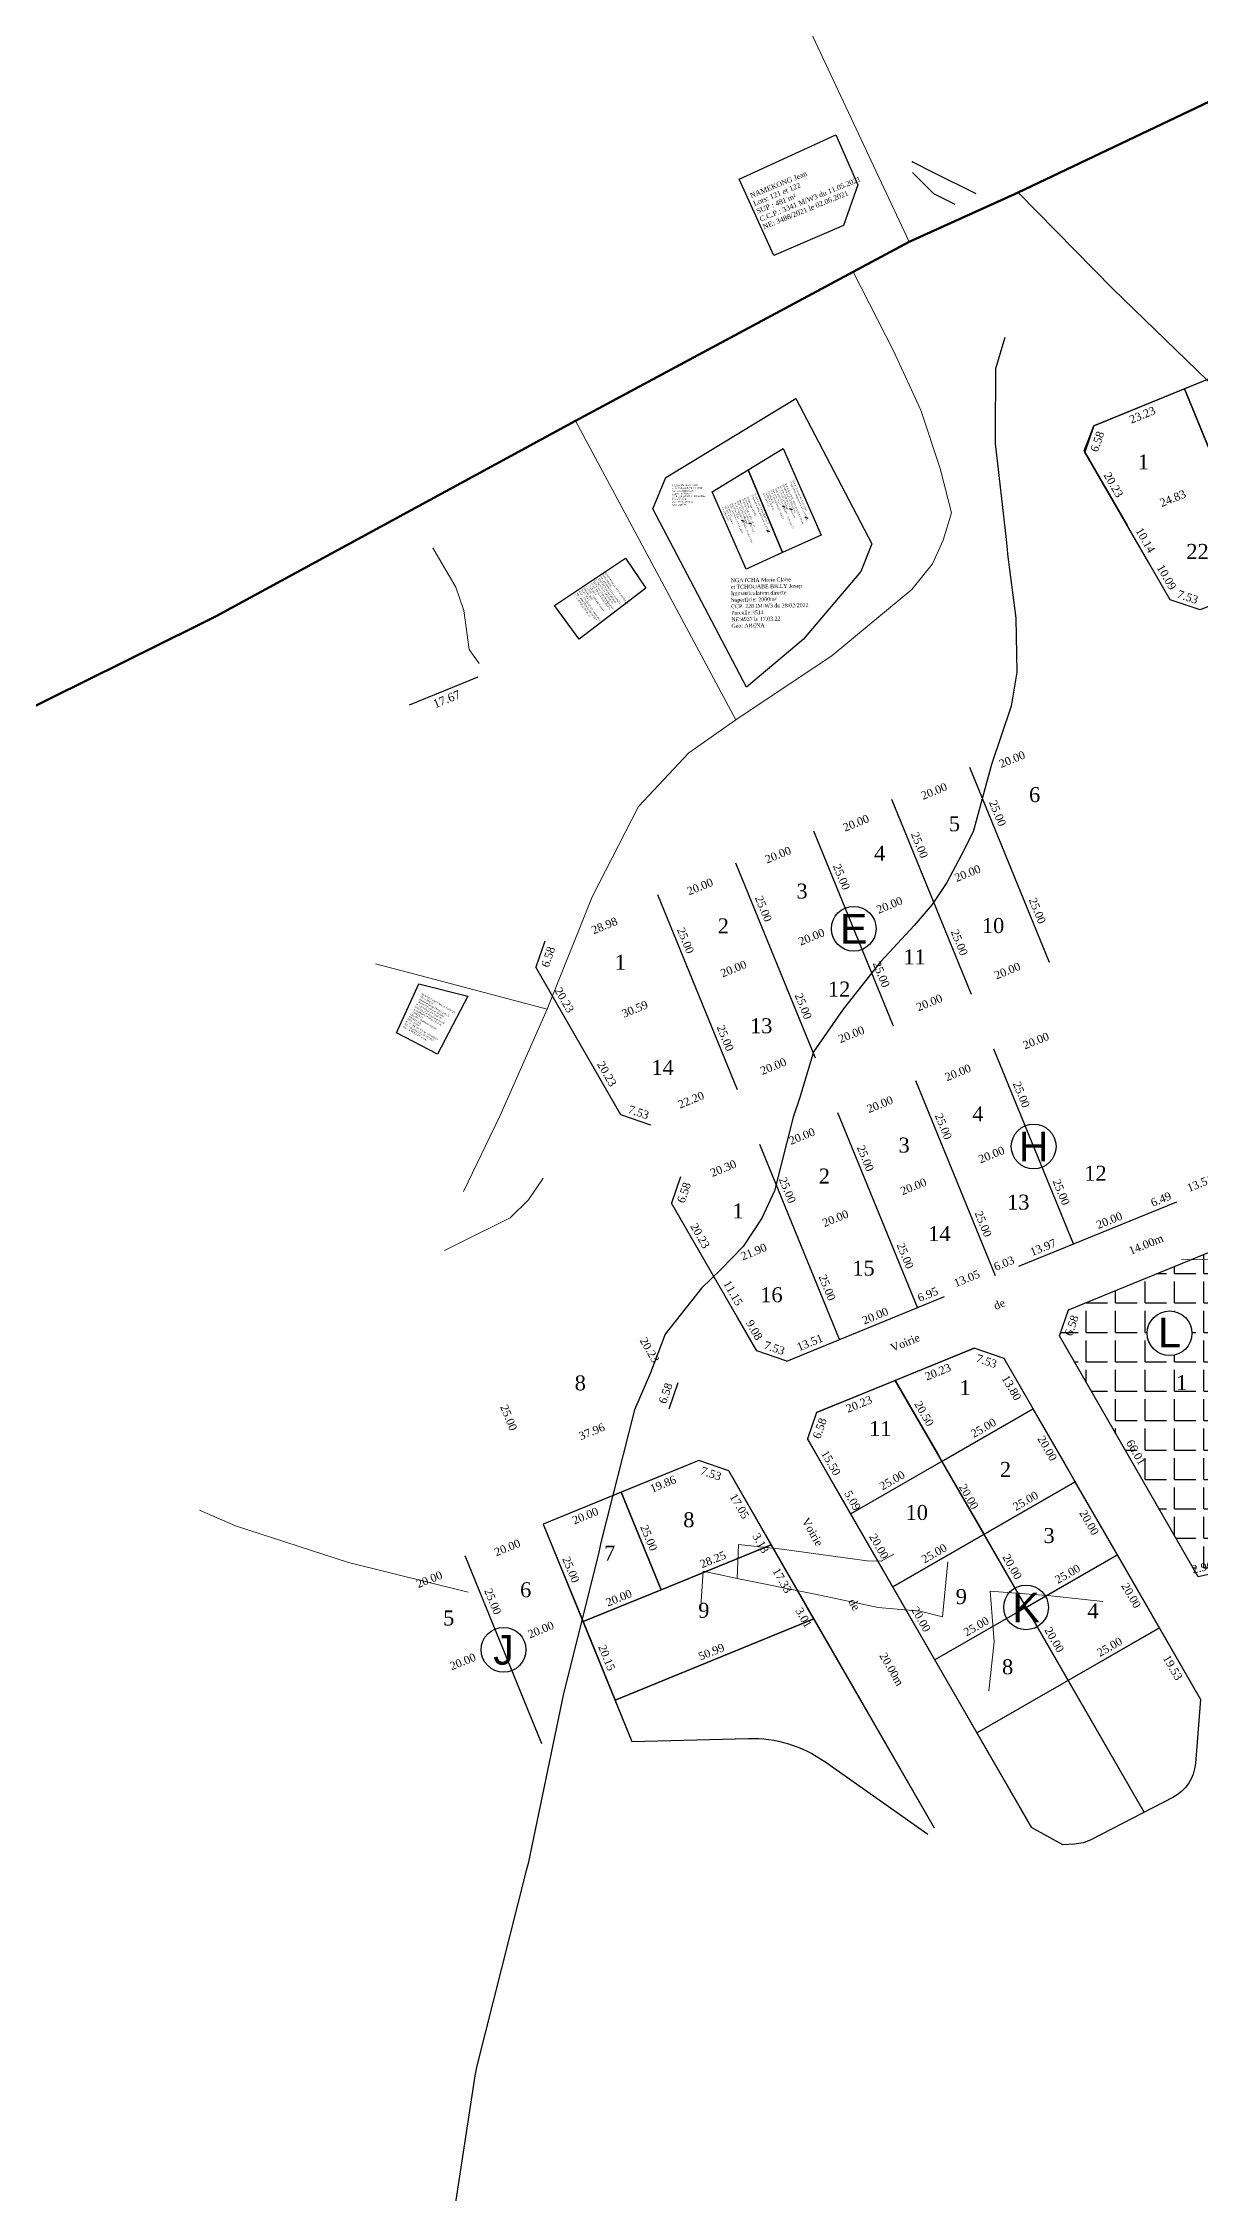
# Model space of a CAD drawing. Header units: millimetres. Extents: x 587399 to 927168, y 438565 to 1444955.
# Drawn here: x 588582 to 588857, y 443918 to 444428 of the extents above; entities that cross this region are included whole.
import ezdxf
from ezdxf.enums import TextEntityAlignment as Align

# ---------------------------------------------------------------- set-up
doc = ezdxf.new("R2010")
doc.units = ezdxf.units.MM
doc.header["$LTSCALE"] = 2
for name, color, linetype, lineweight in [('cH2O_intermitent', 140, 'Continuous', 30), ('drains_fossés', 120, 'Continuous', 20), ('MAJ APRES LE 13.01.2023', 222, 'Continuous', 30), ('Roads_main1', 10, 'Continuous', 100), ('Roads_others', 24, 'Continuous', 9)]:
    doc.layers.add(name, color=color, linetype=linetype, lineweight=lineweight)
for name, color, linetype in [('Cotation Linéaire', 255, 'Continuous'), ('end maj 26 02 2021', 7, 'Continuous'), ('MAJ JUIN 2021', 7, 'Continuous'), ('MiseEnPage', 7, 'Continuous'), ('Parcelle MAJ', 6, 'Continuous'), ('TableauDePoints', 7, 'Continuous')]:
    doc.layers.add(name, color=color, linetype=linetype)
doc.styles.add('Arial 1.5', font='arial.ttf', dxfattribs={"width": 0.99, "height": 3})
doc.styles.get("Standard").update_dxf_attribs({"font": 'arial.ttf'})
doc.styles.add('Times 1.0', font='times.ttf', dxfattribs={"width": 0.99, "height": 1})
doc.styles.add('Times 1.5', font='times.ttf', dxfattribs={"width": 0.99, "height": 0.75})
doc.styles.add('Times 2.0', font='times.ttf', dxfattribs={"width": 0.99, "height": 1})

msp = doc.modelspace()

# ---------------------------------------------------------------- hatches: boundary and pattern name
h = msp.add_hatch()
h.set_pattern_fill('ANGLE', color=5, style=0)
h.set_pattern_definition([(0, (2082.8274, -15379.142), (0, 6.985), [5.08, -1.905]), (90, (2082.8274, -15379.142), (-6.985, 4e-16), [5.08, -1.905])])
h.paths.add_polyline_path([(588825.577, 444127.47), (588823.442, 444121.247), (588856.38, 444064.048), (588859.267, 444064.7), (588861.432, 444092.224, -0.1334522), (588866.736, 444107.037), (588889.45, 444139.594, 0.1767631), (588891.208, 444146.221), (588890.956, 444148.994), (588885.874, 444152.084), (588871.401, 444146.176)])
h.paths.add_polyline_path([(588854.919, 444121.886, -1), (588844.294, 444121.886, -1)], flags=16)
h.paths.add_polyline_path([(588850.293, 444107.505), (588854.666, 444107.505), (588854.666, 444112.827), (588850.293, 444112.827)], flags=24)
h.paths.add_polyline_path([(588845.124, 444116.791), (588854.051, 444116.791), (588854.051, 444127.342), (588845.124, 444127.342)], flags=24)
h.paths.add_polyline_path([(588838.558, 444096.032), (588842.159, 444089.779), (588844.674, 444091.227), (588841.073, 444097.48)], flags=24)
h.paths.add_polyline_path([(588826.801, 444120.493), (588828.692, 444126.005), (588825.947, 444126.946), (588824.057, 444121.434)], flags=24)
h.paths.add_polyline_path([(588889.668, 444140.068), (588891.162, 444145.701), (588888.358, 444146.445), (588886.864, 444140.812)], flags=24)
h.paths.add_polyline_path([(588875.605, 444120.652), (588879.734, 444126.57), (588877.354, 444128.23), (588873.225, 444122.312)], flags=24)
h.paths.add_polyline_path([(588861.393, 444096.762), (588863.826, 444103.556), (588861.094, 444104.534), (588858.662, 444097.74)], flags=24)
h.paths.add_polyline_path([(588859.552, 444074.905), (588860.118, 444082.099), (588857.225, 444082.327), (588856.659, 444075.133)], flags=24)
h.paths.add_polyline_path([(588854.868, 444064.236), (588860.552, 444065.519), (588859.913, 444068.349), (588854.229, 444067.066)], flags=25)

# ---------------------------------------------------------------- linework, layer by layer
at = {"color": 7}
for p, q in [((588871.684, 444353.673), (588853.167, 444346.114)), ((588853.167, 444346.114), (588831.662, 444337.335)), ((588853.167, 444346.114), (588862.615, 444322.968)), ((588872.064, 444299.822), (588853.167, 444346.114)), ((588829.528, 444331.113), (588831.662, 444337.335)), ((588831.662, 444337.335), (588829.528, 444331.113)), ((588844.681, 444304.797), (588829.528, 444331.113)), ((588829.528, 444331.113), (588839.623, 444313.582)), ((588849.717, 444296.052), (588844.681, 444304.797)), ((588856.842, 444293.609), (588849.717, 444296.052)), ((588685.449, 444277.649), (588669.09, 444270.972)), ((588821.116, 444209.898), (588802.219, 444256.189)), ((588802.599, 444202.339), (588783.702, 444248.631)), ((588784.083, 444194.781), (588765.186, 444241.072)), ((588765.567, 444187.222), (588746.67, 444233.513)), ((588747.05, 444179.663), (588728.153, 444225.955)), ((588701.32, 444215.001), (588699.186, 444208.779)), ((588719.376, 444173.718), (588699.186, 444208.779)), ((588826.787, 444143.086), (588807.89, 444189.377)), ((588808.271, 444135.527), (588789.374, 444181.819)), ((588726.5, 444171.274), (588719.376, 444173.718)), ((588789.754, 444127.969), (588770.858, 444174.26)), ((588771.238, 444120.41), (588752.341, 444166.701)), ((588733.55, 444159.031), (588731.416, 444152.808)), ((588747.073, 444125.618), (588731.416, 444152.808)), ((588813.855, 444137.807), (588851.312, 444153.097)), ((588825.577, 444127.47), (588885.874, 444152.084)), ((588758.73, 444115.304), (588796.187, 444130.595)), ((588823.442, 444121.247), (588825.577, 444127.47)), ((588751.606, 444117.747), (588747.073, 444125.618)), ((588758.73, 444115.304), (588751.606, 444117.747)), ((588765.78, 444103.06), (588803.238, 444118.351)), ((588803.238, 444118.351), (588784.509, 444110.706)), ((588810.362, 444115.908), (588803.238, 444118.351)), ((588810.362, 444115.908), (588803.238, 444118.351)), ((588856.934, 444035.031), (588810.362, 444115.908)), ((588817.248, 444103.95), (588810.362, 444115.908)), ((588732.919, 444110.119), (588730.785, 444103.897)), ((588784.509, 444110.706), (588765.78, 444103.06)), ((588843.563, 444008.153), (588784.509, 444110.706)), ((588794.737, 444092.944), (588784.509, 444110.706)), ((588784.509, 444110.706), (588794.737, 444092.944)), ((588765.78, 444103.06), (588763.646, 444096.838)), ((588765.78, 444103.06), (588763.646, 444096.838)), ((588817.248, 444103.95), (588773.918, 444078.999)), ((588817.248, 444103.95), (588795.583, 444091.474)), ((588795.583, 444091.474), (588817.248, 444103.95)), ((588824.078, 444092.089), (588817.248, 444103.95)), ((588824.078, 444092.089), (588817.248, 444103.95)), ((588763.646, 444096.838), (588771.379, 444083.409)), ((588737.835, 444091.653), (588700.934, 444076.589)), ((588744.96, 444089.21), (588737.835, 444091.653)), ((588744.96, 444089.21), (588737.835, 444091.653)), ((588843.563, 444008.153), (588794.737, 444092.944)), ((588794.737, 444092.944), (588795.583, 444091.474)), ((588827.228, 444086.618), (588824.078, 444092.089)), ((588793.798, 444004.396), (588744.96, 444089.21)), ((588753.466, 444074.437), (588744.96, 444089.21)), ((588783.899, 444061.667), (588827.228, 444086.618)), ((588827.228, 444086.618), (588783.899, 444061.667)), ((588795.583, 444091.474), (588802.413, 444079.614)), ((588795.583, 444091.474), (588802.413, 444079.614)), ((588837.209, 444069.286), (588827.228, 444086.618)), ((588771.379, 444083.409), (588816.801, 444004.528)), ((588700.934, 444076.589), (588721.998, 444024.988)), ((588802.413, 444079.614), (588805.564, 444074.142)), ((588763.701, 444056.663), (588753.466, 444074.437)), ((588805.564, 444074.142), (588815.544, 444056.81)), ((588700.618, 444024.443), (588682.417, 444069.031)), ((588837.209, 444069.286), (588793.879, 444044.335)), ((588815.544, 444056.81), (588837.209, 444069.286)), ((588847.189, 444051.954), (588837.209, 444069.286)), ((588793.798, 444004.396), (588763.701, 444056.663)), ((588815.544, 444056.81), (588825.524, 444039.479)), ((588765.204, 444054.054), (588717.999, 444034.785)), ((588793.798, 444004.396), (588765.204, 444054.054)), ((588803.859, 444027.003), (588847.189, 444051.954)), ((588847.189, 444051.954), (588825.524, 444039.479)), ((588856.934, 444035.031), (588847.189, 444051.954))]:
    msp.add_line(p, q, dxfattribs=at)
at = {"color": 7, "flags": 128}
for points in [[(588871.684, 444353.673), (588890.58, 444307.381), (588856.842, 444293.609), (588849.717, 444296.052), (588829.325, 444331.415), (588831.662, 444337.335)], [(588728.899, 444061.002), (588755.054, 444071.679), (588753.466, 444074.437), (588744.96, 444089.21), (588737.835, 444091.653), (588719.451, 444084.148)], [(588719.451, 444084.148), (588700.934, 444076.589), (588710.382, 444053.444), (588728.899, 444061.002)], [(588755.054, 444071.679), (588728.899, 444061.002), (588710.382, 444053.444), (588717.999, 444034.785), (588765.204, 444054.054), (588763.701, 444056.663)]]:
    msp.add_lwpolyline(points, close=True, dxfattribs=at)
at = {"flags": 128}
msp.add_lwpolyline([(588760.884, 444343.787), (588778.948, 444309.308), (588776.357, 444302.78), (588762.671, 444286.585), (588749.174, 444275.273), (588726.986, 444317.621), (588730.073, 444325.096)], close=True, dxfattribs=at)
msp.add_lwpolyline([(588760.884, 444343.787), (588778.948, 444309.308), (588776.357, 444302.78), (588762.671, 444286.585), (588749.174, 444275.273), (588726.986, 444317.621), (588730.073, 444325.096)], close=True, dxfattribs=at)
at = {"color": 7, "flags": 128}
for points in [[(588871.401, 444146.176), (588885.874, 444152.084), (588890.956, 444148.994), (588891.208, 444146.221, -0.1767631), (588889.45, 444139.594), (588866.736, 444107.037, 0.1334522), (588861.432, 444092.224), (588859.267, 444064.7), (588856.38, 444064.048), (588823.442, 444121.247)], [(588856.934, 444035.031), (588855.732, 444019.751, -0.2597702), (588850.342, 444011.645), (588831.053, 444001.708, -0.1058157), (588827.013, 444000.612), (588824.289, 444000.465), (588816.801, 444004.528), (588763.646, 444096.838)], [(588793.798, 444004.396), (588763.701, 444056.663), (588755.054, 444071.679), (588728.899, 444061.002), (588710.382, 444053.444), (588721.998, 444024.988), (588749.681, 444025.694, -0.1614161), (588767.746, 444020.214), (588792.209, 444002.947)]]:
    msp.add_lwpolyline(points, format="xyb", dxfattribs=at)
at = {"color": 7}
for centre in [(588774.635, 444217.926), (588817.339, 444166.232), (588849.607, 444121.886), (588815.544, 444056.81), (588691.518, 444046.737)]:
    msp.add_circle(centre, 5.312, dxfattribs=at)
at = {"layer": 'cH2O_intermitent'}
msp.add_lwpolyline([(588810.527, 444358.322), (588808.281, 444350.869), (588808.207, 444335.382), (588808.22, 444333.105), (588810.851, 444310.335), (588811.031, 444307.947), (588811.166, 444306.842), (588813.112, 444291.654), (588813.313, 444278.876), (588811.989, 444270.793), (588807.34, 444256.937), (588802.993, 444240.915), (588800.234, 444235.473), (588796.744, 444228.892), (588793.252, 444223.704), (588788.96, 444218.714), (588780.976, 444210.04), (588772.106, 444198.855), (588765.066, 444188.7), (588761.835, 444177.896), (588760.285, 444173.163), (588755.851, 444155.704), (588752.838, 444149.201), (588748.393, 444142.508), (588743.069, 444137.064), (588738.544, 444132.594), (588729.885, 444121.652), (588726.386, 444112.496), (588722.564, 444103.692), (588714.635, 444072.19), (588714.027, 444069.536), (588705.745, 444036.375), (588697.325, 443996.007), (588696.849, 443994.348), (588685.205, 443947.929), (588684.707, 443945.607), (588678.265, 443903.638)], dxfattribs=at)
at = {"layer": 'drains_fossés'}
for points in [[(588674.772, 444308.366), (588677.83, 444303.085), (588680.221, 444299.042), (588682.125, 444293.505), (588683.355, 444284.209), (588685.767, 444280.94)], [(588677.522, 444141.555), (588680.995, 444143.272), (588693.101, 444149.275), (588697.448, 444153.535), (588700.951, 444158.701)], [(588784.177, 444069.45), (588781.126, 444067.822), (588777.851, 444067.885), (588757.588, 444070.662), (588747.318, 444071.736), (588746.993, 444063.665)], [(588746.993, 444063.665), (588765.447, 444059.947), (588780.471, 444056.745), (588790.385, 444055.925), (588795.682, 444054.593), (588796.99, 444067.605)], [(588746.993, 444063.665), (588738.865, 444065.415), (588738.275, 444055.941)], [(588833.756, 444058.19), (588821.454, 444059.571), (588807.022, 444060.64), (588807.944, 444048.646), (588806.745, 444036.961)]]:
    msp.add_lwpolyline(points, dxfattribs=at)
at = {"layer": 'end maj 26 02 2021', "flags": 128}
for points in [[(588788.607, 444399.992), (588793.607, 444397.492), (588803.607, 444392.492)], [(588788.607, 444399.992), (588793.607, 444397.492), (588803.607, 444392.492)], [(588788.607, 444397.492), (588793.607, 444392.492), (588798.607, 444389.992)], [(588788.607, 444397.492), (588793.607, 444392.492), (588798.607, 444389.992)]]:
    msp.add_lwpolyline(points, dxfattribs=at)
at = {"layer": 'end maj 26 02 2021'}
msp.add_point((588788.607, 444399.992), dxfattribs=at)
msp.add_point((588788.607, 444399.992), dxfattribs=at)
at = {"layer": 'MAJ APRES LE 13.01.2023', "color": 6, "lineweight": 30, "flags": 128}
msp.add_lwpolyline([(588757.88, 444331.97), (588766.918, 444311.401), (588757.769, 444307.23), (588749.621, 444326.879)], close=True, dxfattribs=at)
at = {"layer": 'MAJ APRES LE 13.01.2023', "flags": 128}
for points in [[(588720.442, 444305.881), (588725.277, 444298.774), (588709.479, 444286.706), (588703.582, 444294.672)], [(588671.408, 444204.851), (588683.078, 444201.946), (588675.861, 444188.142), (588666.074, 444193.221)]]:
    msp.add_lwpolyline(points, close=True, dxfattribs=at)
at = {"layer": 'MAJ JUIN 2021', "flags": 128}
msp.add_lwpolyline([(588770.377, 444406.388), (588775.639, 444394.586), (588772.19, 444384.868), (588755.712, 444377.766), (588747.419, 444395.872)], close=True, dxfattribs=at)
msp.add_lwpolyline([(588770.377, 444406.388), (588775.639, 444394.586), (588772.19, 444384.868), (588755.712, 444377.766), (588747.419, 444395.872)], close=True, dxfattribs=at)
at = {"layer": 'Parcelle MAJ', "color": 6, "lineweight": 30, "flags": 128}
msp.add_lwpolyline([(588749.621, 444326.879), (588757.769, 444307.23), (588749.088, 444303.273), (588741.013, 444321.649)], close=True, dxfattribs=at)
msp.add_lwpolyline([(588749.621, 444326.879), (588757.769, 444307.23), (588749.088, 444303.273), (588741.013, 444321.649)], close=True, dxfattribs=at)
at = {"layer": 'Roads_main1'}
msp.add_lwpolyline([(588566.71, 444264.164), (588618.695, 444289.828), (588623.344, 444292.121), (588708.613, 444338.49), (588774.51, 444373.885), (588787.769, 444381.006), (588813.668, 444392.717), (588902.959, 444435.254), (588971.381, 444487.764), (589084.348, 444568.353), (589116.814, 444584.956), (589145.18, 444594.325), (589180.911, 444598.207)], dxfattribs=at)
at = {"layer": 'Roads_others'}
msp.add_line((588708.613, 444338.49), (588746.649, 444267.535), dxfattribs=at)
for points in [[(588787.769, 444381.006), (588751.77, 444457.823), (588734.508, 444490.517), (588698.064, 444546.163), (588694.547, 444554.981), (588690.065, 444574.5), (588687.722, 444597.811), (588688.388, 444620.496), (588690.988, 444641.514), (588700.013, 444686.537), (588709.739, 444708.656), (588724.613, 444732.88), (588743.175, 444777.481)], [(588813.668, 444392.717), (588836.171, 444369.822), (588873.574, 444333.622), (588888.917, 444320.924), (588906.062, 444304.812), (588920.52, 444290.046), (588926.334, 444281.916), (588930.365, 444269.351), (588932.317, 444248.349), (588932.351, 444214.035), (588929.099, 444190.662), (588924.651, 444152.321), (588923.763, 444141.254), (588923.335, 444135.903)], [(588746.649, 444267.535), (588769.559, 444282.79), (588788.449, 444298.484), (588793.361, 444304.558), (588795.887, 444310.176), (588797.812, 444316.689), (588795.126, 444327.189), (588790.561, 444341.08), (588784.153, 444354.98), (588774.51, 444373.885)], [(588681.993, 444155.521), (588690.613, 444173.427), (588701.9, 444198.875), (588712.587, 444225.505), (588723.59, 444246.961), (588735.489, 444259.686), (588746.649, 444267.535)], [(588701.9, 444198.875), (588674.939, 444205.945), (588661.092, 444209.635)], [(588852.471, 444139.426), (588882.845, 444139.08), (588904.515, 444139.102), (588911.73, 444139.706), (588923.763, 444141.254)], [(588683.13, 444060.43), (588654.681, 444067.5), (588627.874, 444076.207), (588619.339, 444079.856)]]:
    msp.add_lwpolyline(points, dxfattribs=at)

# ---------------------------------------------------------------- texts
at = {"layer": 'Cotation Linéaire', "color": 7, "width": 0.99}
for s, height, rotation, style, p in [('23.23', 1.9, 22.20593, 'Times 1.5', (588842.792, 444340.799)), ('6.58', 1.9, 71.07048, 'Times 1.5', (588831.541, 444333.9)), ('17.67', 2, 22.20593, 'Times 2.0', (588677.647, 444273.385)), ('20.00', 1.9, 22.20593, 'Times 1.5', (588811.855, 444259.043)), ('20.00', 1.9, 22.20593, 'Times 1.5', (588793.339, 444251.484)), ('20.00', 1.9, 22.20593, 'Times 1.5', (588774.822, 444243.926)), ('20.00', 1.9, 22.20593, 'Times 1.5', (588756.306, 444236.367)), ('20.00', 1.9, 22.20593, 'Times 1.5', (588737.789, 444228.808)), ('28.98', 1.9, 22.20593, 'Times 1.5', (588715.115, 444219.552)), ('6.58', 1.9, 71.07048, 'Times 1.5', (588701.199, 444211.565)), ('20.00', 1.9, 22.20593, 'Times 1.5', (588817.527, 444192.231)), ('20.00', 1.9, 22.20593, 'Times 1.5', (588799.01, 444184.672)), ('20.00', 1.9, 22.20593, 'Times 1.5', (588780.494, 444177.114)), ('20.00', 1.9, 22.20593, 'Times 1.5', (588761.977, 444169.555)), ('20.30', 1.9, 22.20593, 'Times 1.5', (588743.323, 444161.94)), ('6.58', 1.9, 71.07048, 'Times 1.5', (588733.429, 444155.595)), ('Voirie                           de                                             14.00m', 1.9, 22.20593, 'Times 1.5', (588815.378, 444132.342, -1)), ('6.58', 1.9, 71.07048, 'Times 1.5', (588825.455, 444124.034)), ('20.23', 1.9, 299.93503, 'Times 1.5', (588727.005, 444118.385)), ('20.23', 1.9, 22.20593, 'Times 1.5', (588794.251, 444113.603)), ('7.53', 1.9, 341.07048, 'Times 1.5', (588806.475, 444116.184)), ('20.23', 1.9, 22.20593, 'Times 1.5', (588775.522, 444105.957)), ('13.80', 1.9, 299.93503, 'Times 1.5', (588812.938, 444109.43)), ('6.58', 1.9, 71.07048, 'Times 1.5', (588765.659, 444099.625)), ('20.00', 1.9, 299.93503, 'Times 1.5', (588821.409, 444095.063)), ('19.86', 1.9, 22.20593, 'Times 1.5', (588729.021, 444086.975)), ('7.53', 1.9, 341.07048, 'Times 1.5', (588741.073, 444089.485)), ('17.05', 1.9, 299.93503, 'Times 1.5', (588748.346, 444081.324)), ('20.00', 1.9, 299.93503, 'Times 1.5', (588802.79, 444083.594)), ('20.00', 1.9, 22.20593, 'Times 1.5', (588710.57, 444079.443)), ('Voirie                     de                 20.00m', 1.9, 299.93503, 'Times 1.5', (588775.23, 444058.609)), ('20.00', 1.9, 299.93503, 'Times 1.5', (588831.352, 444077.453)), ('20.00', 1.9, 22.20593, 'Times 1.5', (588692.053, 444071.884)), ('3.18', 1.9, 299.93503, 'Times 1.5', (588753.394, 444072.559)), ('17.33', 1.9, 299.93503, 'Times 1.5', (588758.511, 444063.672)), ('20.00', 1.9, 22.20593, 'Times 1.5', (588673.537, 444064.325)), ('20.00', 1.9, 299.93503, 'Times 1.5', (588841.332, 444060.121)), ('3.01', 1.9, 299.93503, 'Times 1.5', (588763.586, 444054.859)), ('19.53', 1.9, 299.93503, 'Times 1.5', (588851.195, 444042.994))]:
    msp.add_text(s, height=height, rotation=rotation, dxfattribs=dict(at, style=style)).set_placement(p, align=Align.TOP_CENTER)
at = {"layer": 'Cotation Linéaire', "color": 7, "style": 'Times 1.5', "width": 0.99}
for s, rotation, p in [('20.23', 299.93503, (588835.475, 444322.866)), ('24.83', 22.20593, (588850.727, 444319.237)), ('10.14', 299.93503, (588843.052, 444309.708)), ('10.09', 299.93503, (588848.099, 444300.943)), ('7.53', 341.07048, (588853.616, 444295.812)), ('25.00', 292.20593, (588807.905, 444245.009)), ('25.00', 292.20593, (588789.388, 444237.45)), ('25.00', 292.20593, (588770.872, 444229.892)), ('20.00', 22.20593, (588802.017, 444230.226)), ('25.00', 292.20593, (588752.355, 444222.333)), ('20.00', 22.20593, (588783.5, 444222.667)), ('25.00', 292.20593, (588817.353, 444221.863)), ('25.00', 292.20593, (588733.839, 444214.774)), ('20.00', 22.20593, (588764.984, 444215.108)), ('25.00', 292.20593, (588798.836, 444214.304)), ('20.00', 22.20593, (588746.467, 444207.55)), ('25.00', 292.20593, (588780.32, 444206.746)), ('20.00', 22.20593, (588811.465, 444207.08)), ('20.23', 299.93503, (588705.133, 444200.531)), ('30.59', 22.20593, (588723.049, 444197.99)), ('25.00', 292.20593, (588761.804, 444199.187)), ('20.00', 22.20593, (588792.949, 444199.521)), ('25.00', 292.20593, (588743.287, 444191.628)), ('20.00', 22.20593, (588774.432, 444191.963)), ('20.23', 299.93503, (588715.228, 444183.001)), ('20.00', 22.20593, (588755.916, 444184.404)), ('22.20', 22.20593, (588736.382, 444176.43)), ('25.00', 292.20593, (588813.576, 444178.197)), ('7.53', 341.07048, (588723.275, 444173.478)), ('25.00', 292.20593, (588795.06, 444170.638)), ('25.00', 292.20593, (588776.543, 444163.08)), ('20.00', 22.20593, (588807.688, 444163.414)), ('25.00', 292.20593, (588758.026, 444155.521)), ('20.00', 22.20593, (588789.172, 444155.855)), ('25.00', 292.20593, (588823.024, 444155.051)), ('13.51', 22.20593, (588857.174, 444156.612)), ('6.49', 22.20593, (588847.916, 444152.832)), ('20.23', 299.93503, (588737.363, 444144.561)), ('20.00', 22.20593, (588770.655, 444148.296)), ('25.00', 292.20593, (588804.508, 444147.493)), ('20.00', 22.20593, (588835.653, 444147.827)), ('21.90', 22.20593, (588751.258, 444140.378)), ('25.00', 292.20593, (588785.992, 444139.934)), ('13.97', 22.20593, (588819.928, 444141.408)), ('6.03', 22.20593, (588810.67, 444137.628)), ('11.15', 299.93503, (588745.192, 444130.966)), ('25.00', 292.20593, (588767.475, 444132.375)), ('6.95', 22.20593, (588792.579, 444130.243)), ('13.05', 22.20593, (588801.837, 444134.022)), ('20.00', 22.20593, (588780.104, 444125.151)), ('9.08', 299.93503, (588750.239, 444122.201)), ('7.53', 341.07048, (588755.504, 444117.508)), ('13.51', 22.20593, (588764.591, 444118.818)), ('6.58', 71.07048, (588730.87, 444107.345)), ('25.00', 292.20593, (588691.88, 444101.516)), ('20.50', 299.93503, (588790.523, 444102.343)), ('37.96', 22.20593, (588712.821, 444097.685)), ('25.00', 29.93503, (588805.897, 444098.612)), ('15.50', 299.93503, (588768.412, 444090.642)), ('66.01', 299.93503, (588840.811, 444093.166)), ('25.00', 29.93503, (588784.233, 444086.136)), ('5.09', 299.93503, (588773.548, 444081.722)), ('25.00', 29.93503, (588815.878, 444081.28)), ('25.00', 292.20593, (588725.136, 444072.968)), ('20.00', 299.93503, (588779.808, 444070.851)), ('25.00', 29.93503, (588794.213, 444068.804)), ('25.00', 292.20593, (588706.619, 444065.409)), ('28.25', 22.20593, (588741.584, 444067.302)), ('20.00', 299.93503, (588811.454, 444065.995)), ('25.00', 29.93503, (588825.858, 444063.948)), ('2.96', 12.71894, (588857.595, 444065.387)), ('25.00', 292.20593, (588688.103, 444057.85)), ('20.00', 22.20593, (588719.248, 444058.184)), ('20.00', 299.93503, (588789.789, 444053.519)), ('20.00', 22.20593, (588700.731, 444050.625)), ('25.00', 29.93503, (588804.193, 444051.473)), ('20.00', 299.93503, (588821.434, 444048.663)), ('20.00', 22.20593, (588682.215, 444043.067)), ('20.15', 292.20593, (588715.152, 444044.507)), ('50.99', 22.20593, (588741.209, 444045.381)), ('25.00', 29.93503, (588835.839, 444046.616))]:
    msp.add_text(s, height=1.9, rotation=rotation, dxfattribs=at).set_placement(p, align=Align.CENTER)
at = {"layer": 'end maj 26 02 2021', "color": 150, "linetype": 'ByBlock', "lineweight": -3, "ltscale": 0.0014, "attachment_point": 1, "style": 'Times 1.0'}
for s, insert, char_height, rotation in [('{\\fTimes New Roman|b0|i0|c186|p18;\\C7;NGATCHA Marie Claire \\fTimes New Roman|b0|i0|c0|p18;\\P\\fTimes New Roman|b0|i0|c186|p18;et TCHOUABE BILLY Josep\\P\\C1;Immatriculation directe \\C7;\\PSuperficie: 2000m²\\PCCP  228 IM/W3 du 28/02/2022\\PParcelle:3514\\fTimes New Roman|b0|i0|c0|p18;\\PNE:4937 le 17.03.22\\P\\C1;Géo: ABENA}', (588731.544, 444323.372), 0.39402, 0.89252), ("\\A1;{\\C7;Dossier Traité suivant Main Levée \\Pd'Opposition enrégistrée à la SP au n°\\H0.7x;\\S1181#2022;\\H1.429x;\\P\\PHOMSI espe TEYOU \\P& Consorts\\fTimes New Roman|b0|i0|c186|p18;\\P\\C1;I\\fTimes New Roman|b0|i0|c0|p18;D établie le 08.12.2021 suivant \\PDécision n°204/D/PLI/C\\H0.7x;\\S19#03;\\H1.429x;/BAAJP \\Pdu 07.10.2021 et Message\\P Porté n°611/MP/C\\H0.7x;\\S19#0;\\H1.429x;/BAAJP   du 26.11.2021\\fTimes New Roman|b0|i0|c186|p18;\\C7;\\PSuperficie: 20\\fTimes New Roman|b0|i0|c0|p18;2\\fTimes New Roman|b0|i0|c186|p18;m²\\PCCP  2\\fTimes New Roman|b0|i0|c0|p18;32\\fTimes New Roman|b0|i0|c186|p18; IM/W3 du 2\\fTimes New Roman|b0|i0|c0|p18;1\\fTimes New Roman|b0|i0|c186|p18;/0\\fTimes New Roman|b0|i0|c0|p18;3\\fTimes New Roman|b0|i0|c186|p18;/2022\\PParcelle:35\\fTimes New Roman|b0|i0|c0|p18;30\\PNE:9050 le 20.04.22\\P\\C1;Géo:MBALLA}", (588751.336, 444321.337), 0.373977, 293.58946), ("\\A1;{\\C7;Dossier Traité suivant Main Levée \\Pd'Opposition enrégistrée à la SP au n°\\H0.7x;\\S1181#2022;\\H1.429x;\\P\\PPEKA épse FONGANG Christine & Consorts\\fTimes New Roman|b0|i0|c186|p18;\\P\\C1;I\\fTimes New Roman|b0|i0|c0|p18;D établie le 08.12.2021 suivant \\PDécision n°204/D/PLI/C\\H0.7x;\\S19#03;\\H1.429x;/BAAJP \\Pdu 07.10.2021 et Message\\P Porté n°612/MP/C\\H0.7x;\\S19#0;\\H1.429x;/BAAJP   du 26.11.2021\\fTimes New Roman|b0|i0|c186|p18;\\C7;\\PSuperficie: 2\\fTimes New Roman|b0|i0|c0|p18;15\\fTimes New Roman|b0|i0|c186|p18;m²\\PCCP  2\\fTimes New Roman|b0|i0|c0|p18;32\\fTimes New Roman|b0|i0|c186|p18; IM/W3 du 2\\fTimes New Roman|b0|i0|c0|p18;1\\fTimes New Roman|b0|i0|c186|p18;/0\\fTimes New Roman|b0|i0|c0|p18;3\\fTimes New Roman|b0|i0|c186|p18;/2022\\PParcelle:35\\fTimes New Roman|b0|i0|c0|p18;31\\PNE:9051 le 20.04.22\\P\\C1;Géo:MBALLA}", (588760.444, 444324.481), 0.373977, 293.58946), ('{\\fTimes New Roman|b0|i0|c186|p18;\\C7;NGATCHA Marie Claire \\fTimes New Roman|b0|i0|c0|p18;\\P\\fTimes New Roman|b0|i0|c186|p18;et TCHOUABE BILLY Josep\\P\\C1;Immatriculation directe \\C7;\\PSuperficie: 2000m²\\PCCP  228 IM/W3 du 28/02/2022\\PParcelle:3514\\fTimes New Roman|b0|i0|c0|p18;\\PNE:4937 le 17.03.22\\P\\C1;Géo: ABENA}', (588745.441, 444301.105), 0.92464, 0.89252)]:
    msp.add_mtext_dynamic_manual_height_columns(s, width=37.06937, gutter_width=1, heights=[0], dxfattribs=dict(at, insert=insert, char_height=char_height, rotation=rotation))
at = {"layer": 'MAJ APRES LE 13.01.2023', "char_height": 0.41308, "width": 12.289, "attachment_point": 1}
for s, insert, rotation in [('{\\fTimes New Roman|b0|i0|c0|p18;\\C0;MAFOPA Marie Noel et TCHIAZE\\PHerve Macial\\P\\C1;Immatriculation Directe établi le\\P 30/06/2022 suivant décision n°102/D/PLI/C19/03/SP du \\P25/04/2022 et du message-porté\\P n°405/MP/C19 03/BAALP du\\P 22/06/2022     \\P\\C256;Lieu-dit : Yambong-Japoma\\PParcelle:3835\\PSUP : 186m²\\PCCP : 289 IM/W3 du  16/02/2023\\PNE : 9860/2023 du  05/10/2022\\P\\C1;Geo : AMOUGOU Pierre }', (588715.838, 444302.578), 305.3967), ('{\\fTimes New Roman|b0|i0|c0|p18;\\C0;MAFOPA Marie Noel et TCHIAZE\\PHerve Macial\\P\\C1;Immatriculation Directe établi le\\P 30/06/2022 suivant décision n°102/D/PLI/C19/03/SP du \\P25/04/2022 et du message-porté\\P n°405/MP/C19 03/BAALP du\\P 22/06/2022     \\P\\C256;Lieu-dit : Yambong-Japoma\\PParcelle:3836\\PSUP : 161m²\\PCCP : 288 IM/W3 du  16/02/2023\\PNE : 9862/2023 du  05/10/2022\\P\\C1;Geo : AMOUGOU Pierre }', (588672.28, 444202.662), 329.96674)]:
    msp.add_mtext(s, dxfattribs=dict(at, insert=insert, rotation=rotation))
at = {"layer": 'MAJ JUIN 2021', "insert": (588749.861, 444392.479), "char_height": 1.20102, "attachment_point": 1, "rotation": 22.09545}
msp.add_mtext('{\\fTimes New Roman|b0|i0|c0|p18;NAMEKONG Jean\\PLots: 121 et 122\\PSUP : 481 m²\\PC.C.P.: 3341 M/W3 du 11.05.2021\\PNE: \\C7;3488\\C256;/2021 le 02.06.2021  }', dxfattribs=at)
msp.add_mtext('{\\fTimes New Roman|b0|i0|c0|p18;NAMEKONG Jean\\PLots: 121 et 122\\PSUP : 481 m²\\PC.C.P.: 3341 M/W3 du 11.05.2021\\PNE: \\C7;3488\\C256;/2021 le 02.06.2021  }', dxfattribs=at)
at = {"layer": 'MiseEnPage', "color": 7, "style": 'Times 1.5', "width": 0.99}
for s, height, p in [('1', 3.556, (588843.406, 444328.766)), ('22', 3.5558, (588856.244, 444307.51)), ('6', 3.556, (588817.581, 444249.784)), ('5', 3.556, (588798.548, 444242.855)), ('4', 3.556, (588780.793, 444235.868)), ('3', 3.556, (588762.366, 444226.876)), ('2', 3.556, (588743.683, 444218.618)), ('10', 3.5558, (588807.715, 444218.694)), ('1', 3.556, (588719.257, 444209.994)), ('11', 3.5558, (588789.066, 444211.244)), ('12', 3.5558, (588771.18, 444203.607)), ('13', 3.5558, (588752.688, 444194.902)), ('14', 3.5558, (588729.256, 444185.001)), ('4', 3.556, (588804.108, 444173.997)), ('3', 3.556, (588786.6, 444166.57)), ('2', 3.556, (588767.686, 444159.218)), ('12', 3.5558, (588832.022, 444159.869)), ('13', 3.5558, (588813.695, 444153.027)), ('1', 3.556, (588747.177, 444150.935)), ('14', 3.5558, (588794.966, 444145.539)), ('15', 3.5558, (588776.951, 444137.355)), ('16', 3.5558, (588755.101, 444131.032)), ('8', 3.556, (588709.728, 444110.107)), ('1', 3.556, (588852.479, 444110.169)), ('1', 3.556, (588801.065, 444108.985)), ('11', 3.5558, (588780.919, 444099.269)), ('2', 3.556, (588810.656, 444089.568)), ('8', 3.556, (588735.501, 444077.618)), ('10', 3.5558, (588789.594, 444079.342)), ('7', 3.556, (588716.706, 444069.703)), ('3', 3.556, (588821.005, 444073.871)), ('6', 3.556, (588696.778, 444060.996)), ('9', 3.556, (588800.175, 444059.377)), ('5', 3.556, (588678.497, 444054.294)), ('9', 3.556, (588739.054, 444056.13)), ('4', 3.556, (588831.413, 444055.986)), ('8', 3.556, (588811.161, 444042.71))]:
    msp.add_text(s, height=height, dxfattribs=at).set_placement(p, align=Align.MIDDLE_CENTER)
at = {"layer": 'TableauDePoints', "color": 7, "style": 'Arial 1.5', "width": 0.99}
for s, p in [('E', (588774.635, 444217.926)), ('H', (588817.339, 444166.232)), ('L', (588849.588, 444122.066)), ('K', (588815.544, 444056.81)), ('J', (588691.518, 444046.737))]:
    msp.add_text(s, height=7.034, dxfattribs=at).set_placement(p, align=Align.MIDDLE_CENTER)

doc.saveas('drawing.dxf')
